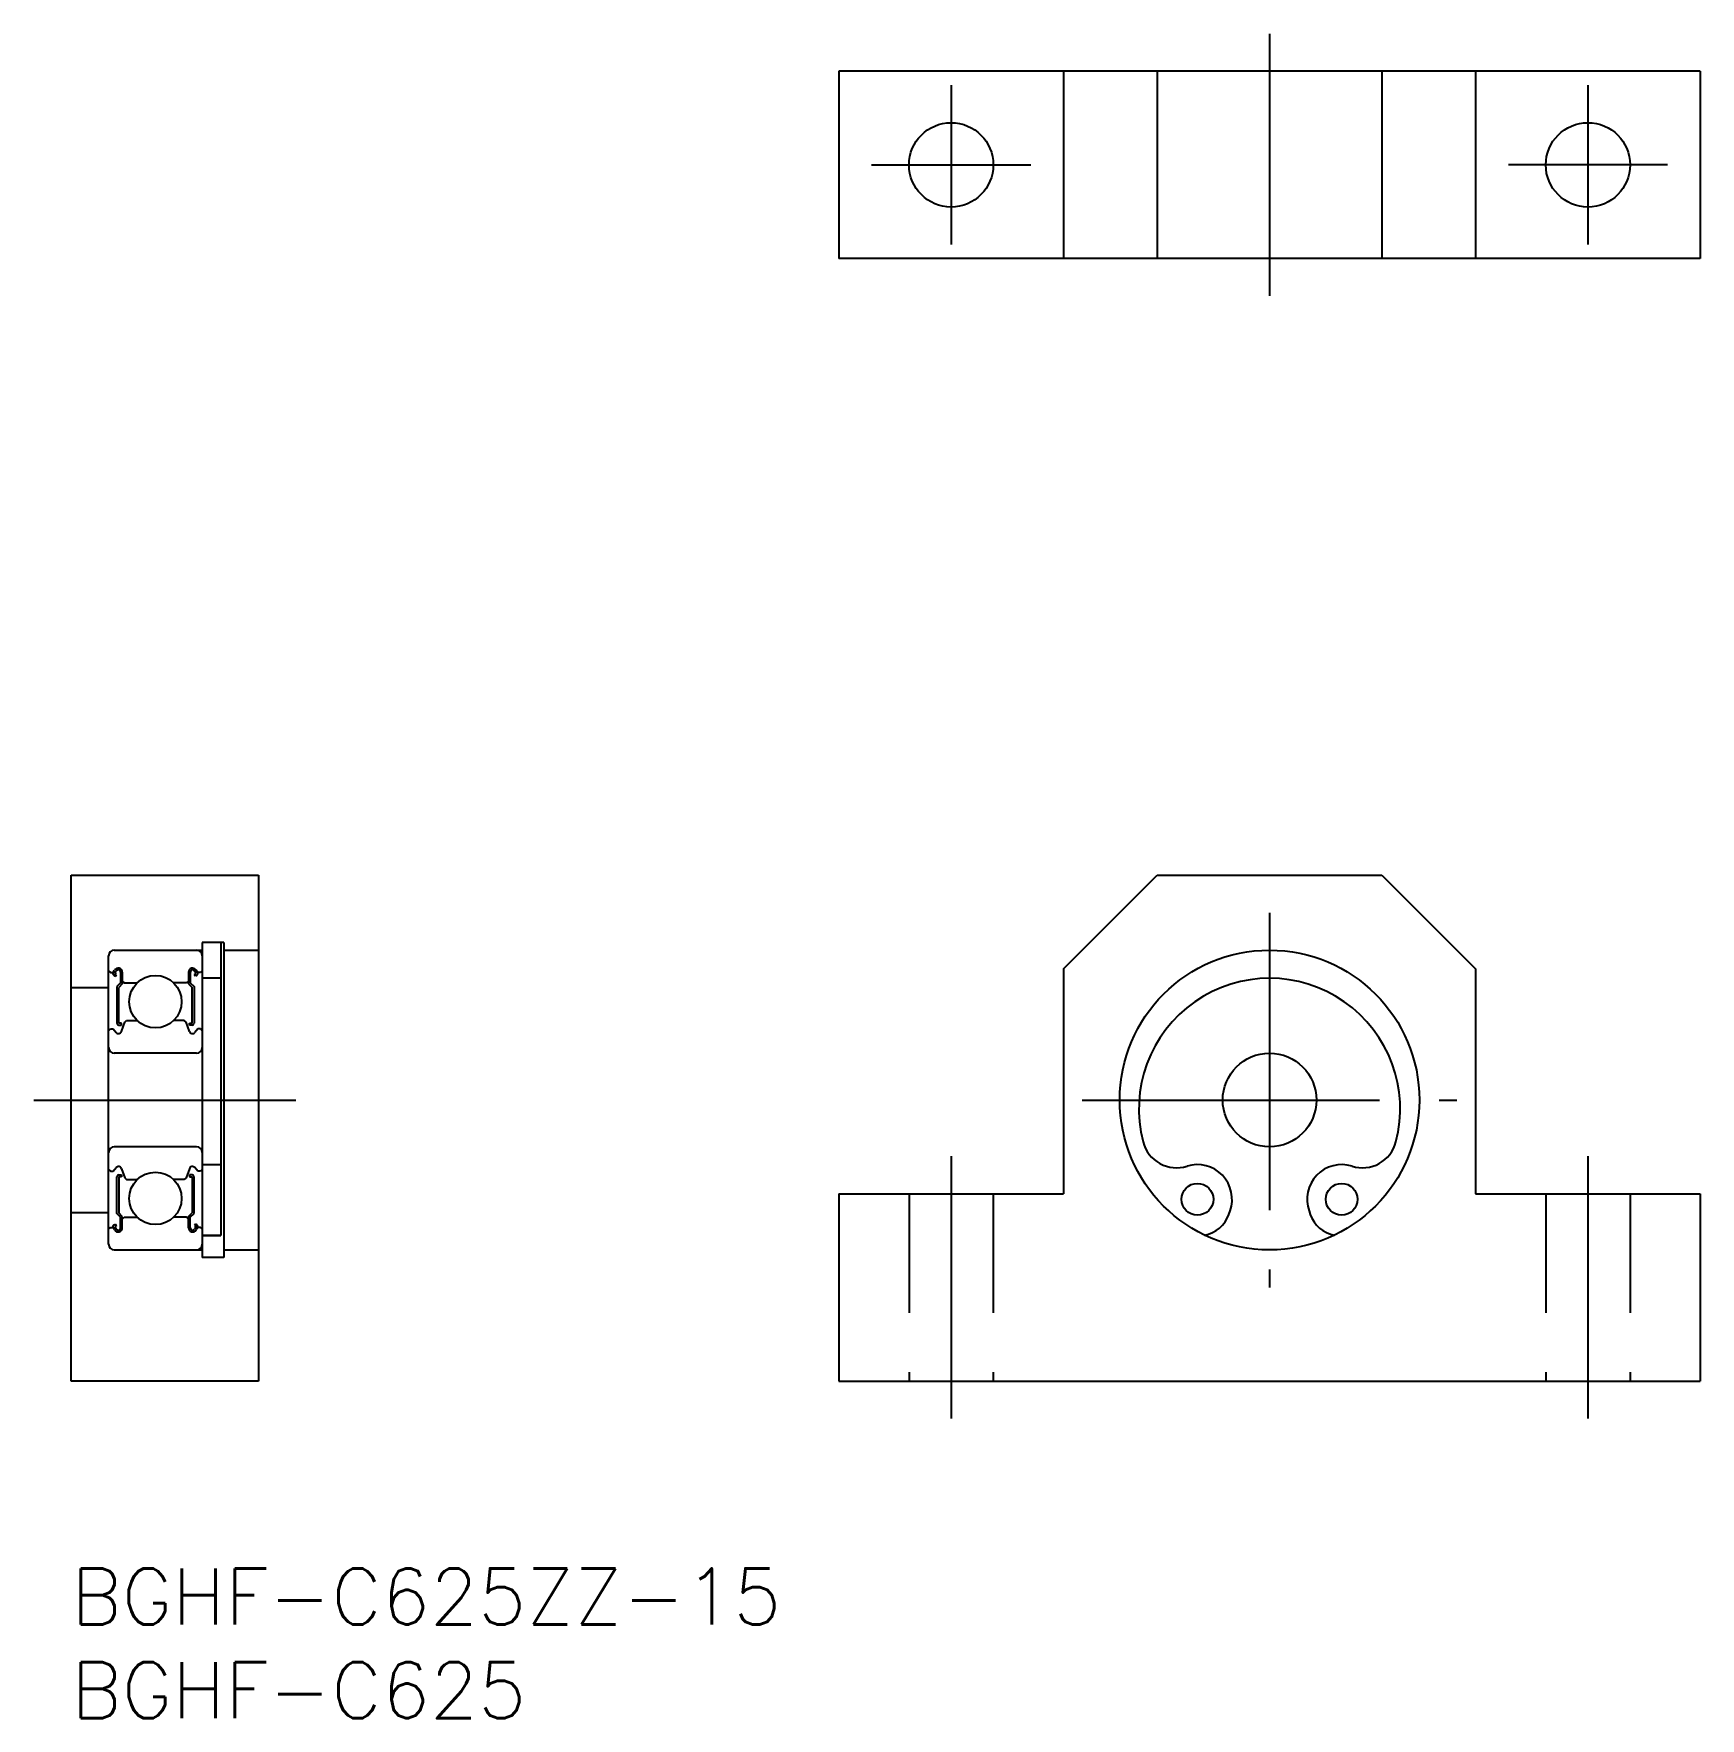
# Model space of a CAD drawing. Extents: x -2 to 87, y -8 to 81.9.
import ezdxf

# ---------------------------------------------------------------- set-up
doc = ezdxf.new("R2010")
doc.units = 0
doc.header["$LTSCALE"] = 0.5
doc.linetypes.add('CENTER', pattern=[50.8, 31.75, -6.35, 6.35, -6.35])
doc.linetypes.add('DASHED', pattern=[19.05, 12.7, -6.35])
for name, color, linetype in [('MSM_CENTER', 1, 'CENTER'), ('MSM_CONTINUOUS', 7, 'CONTINUOUS'), ('MSM_DASHED', 4, 'DASHED'), ('MSM_PART_NUMBER', 7, 'CONTINUOUS')]:
    doc.layers.add(name, color=color, linetype=linetype)
doc.styles.get("Standard").update_dxf_attribs({"font": 'txt.shx', "height": 1, "bigfont": 'bigfont.shx'})

msp = doc.modelspace()

# ---------------------------------------------------------------- linework, layer by layer
at = {"layer": 'MSM_CENTER'}
for p, q in [((63.987, 81.915), (63.987, 67.915)), ((46.987, 79.165), (46.987, 70.665)), ((80.987, 79.165), (80.987, 70.665)), ((42.737, 74.915), (51.237, 74.915)), ((85.237, 74.915), (76.737, 74.915)), ((63.987, 35), (63.987, 15)), ((-2, 25), (12, 25)), ((53.987, 25), (73.987, 25)), ((46.987, 22), (46.987, 8)), ((80.987, 22), (80.987, 8))]:
    msp.add_line(p, q, dxfattribs=at)
at = {"layer": 'MSM_CONTINUOUS'}
for p, q in [((86.987, 79.915), (40.987, 79.915)), ((40.987, 79.915), (40.987, 69.915)), ((52.987, 79.915), (52.987, 69.915)), ((57.987, 79.915), (57.987, 69.915)), ((69.987, 79.915), (69.987, 69.915)), ((74.987, 79.915), (74.987, 69.915)), ((86.987, 79.915), (86.987, 69.915)), ((86.987, 69.915), (40.987, 69.915)), ((0, 10), (0, 37)), ((0, 37), (10, 37)), ((10, 37), (10, 10)), ((52.987, 32), (57.987, 37)), ((57.987, 37), (69.987, 37)), ((69.987, 37), (74.987, 32)), ((7, 33.4), (7, 16.6)), ((8.15, 33.4, 1), (7, 33.4, 1)), ((8, 33.4), (8, 17.765)), ((8.15, 33.4), (8.15, 16.6)), ((2, 17.3), (2, 32.7)), ((2.3, 33), (7, 33)), ((8.15, 33, 1), (10, 33, 1)), ((2, 31.9), (2.1, 31.8)), ((2.1, 31.8), (2.244, 31.8)), ((2.244, 31.8), (2.324, 31.935)), ((2.28, 31.666), (2.365, 31.618)), ((2.329, 31.751), (2.409, 31.886)), ((2.414, 31.702), (2.329, 31.751)), ((2.365, 31.618), (2.414, 31.702)), ((2.636, 31.825), (2.636, 31.25)), ((2.733, 31.825), (2.733, 31.21)), ((6.267, 31.825), (6.267, 31.21)), ((6.364, 31.825), (6.364, 31.25)), ((6.586, 31.702), (6.671, 31.751)), ((6.635, 31.618), (6.586, 31.702)), ((6.671, 31.751), (6.591, 31.886)), ((6.72, 31.666), (6.635, 31.618)), ((6.756, 31.8), (6.676, 31.935)), ((6.9, 31.8), (6.756, 31.8)), ((7, 31.9), (6.9, 31.8)), ((8, 31.5, 1), (7, 31.5, 1)), ((52.987, 32), (52.987, 20)), ((74.987, 32), (74.987, 20)), ((0, 31), (2, 31)), ((2.636, 31.25), (2.44, 31.054)), ((2.44, 31.054), (2.44, 29.098)), ((2.733, 31.21), (2.538, 31.014)), ((2.538, 29.098), (2.538, 31.014)), ((2.733, 31.35), (2.833, 31.25)), ((2.833, 31.25), (3.52, 31.25)), ((6.167, 31.25), (5.48, 31.25)), ((6.267, 31.35), (6.167, 31.25)), ((6.267, 31.21), (6.462, 31.014)), ((6.364, 31.25), (6.56, 31.054)), ((6.462, 29.098), (6.462, 31.014)), ((6.56, 31.054), (6.56, 29.098)), ((2, 28.7), (2.1, 28.8)), ((2.1, 28.8), (2.244, 28.8)), ((2.244, 28.8), (2.402, 28.608)), ((2.684, 29.098), (2.538, 29.098)), ((2.538, 29), (2.684, 29)), ((2.684, 28.665), (2.863, 29.156)), ((2.684, 29), (2.684, 29.098)), ((2.863, 29.156), (2.963, 29.25)), ((2.963, 29.25), (3.52, 29.25)), ((6.037, 29.25), (5.48, 29.25)), ((6.137, 29.156), (6.037, 29.25)), ((6.316, 28.665), (6.137, 29.156)), ((6.316, 29), (6.316, 29.098)), ((6.316, 29.098), (6.462, 29.098)), ((6.462, 29), (6.316, 29)), ((6.756, 28.8), (6.598, 28.608)), ((6.9, 28.8), (6.756, 28.8)), ((7, 28.7), (6.9, 28.8)), ((6.7, 27.5), (2.3, 27.5)), ((6.7, 22.5), (2.3, 22.5)), ((2, 21.3), (2.1, 21.2)), ((2.1, 21.2), (2.244, 21.2)), ((2.244, 21.2), (2.402, 21.392)), ((2.44, 18.946), (2.44, 20.902)), ((2.538, 21), (2.684, 21)), ((2.538, 20.902), (2.538, 18.986)), ((2.684, 20.902), (2.538, 20.902)), ((2.684, 21.335), (2.863, 20.844)), ((2.684, 21), (2.684, 20.902)), ((2.863, 20.844), (2.963, 20.75)), ((2.963, 20.75), (3.52, 20.75)), ((6.037, 20.75), (5.48, 20.75)), ((6.137, 20.844), (6.037, 20.75)), ((6.316, 21.335), (6.137, 20.844)), ((6.462, 21), (6.316, 21)), ((6.316, 21), (6.316, 20.902)), ((6.316, 20.902), (6.462, 20.902)), ((6.462, 20.902), (6.462, 18.986)), ((6.56, 18.946), (6.56, 20.902)), ((6.756, 21.2), (6.598, 21.392)), ((6.9, 21.2), (6.756, 21.2)), ((7, 21.3), (6.9, 21.2)), ((7, 21.551), (8, 21.551)), ((10, 21), (10, 21)), ((40.987, 20), (52.987, 20)), ((40.987, 20), (40.987, 10)), ((74.987, 20), (86.987, 20)), ((86.987, 20), (86.987, 10)), ((0, 19), (2, 19)), ((2.636, 18.75), (2.44, 18.946)), ((2.733, 18.791), (2.538, 18.986)), ((6.267, 18.791), (6.462, 18.986)), ((6.364, 18.75), (6.56, 18.946)), ((61.814, 18.895), (61.88, 19.081)), ((66.094, 19.081), (66.161, 18.895)), ((2, 18.1), (2.1, 18.2)), ((2.1, 18.2), (2.244, 18.2)), ((2.244, 18.2), (2.324, 18.065)), ((2.28, 18.334), (2.365, 18.382)), ((2.414, 18.298), (2.329, 18.249)), ((2.329, 18.249), (2.409, 18.114)), ((2.365, 18.382), (2.414, 18.298)), ((2.636, 18.175), (2.636, 18.75)), ((2.733, 18.175), (2.733, 18.791)), ((2.733, 18.65), (2.833, 18.75)), ((2.833, 18.75), (3.52, 18.75)), ((6.167, 18.75), (5.48, 18.75)), ((6.267, 18.65), (6.167, 18.75)), ((6.267, 18.175), (6.267, 18.791)), ((6.364, 18.175), (6.364, 18.75)), ((6.635, 18.382), (6.586, 18.298)), ((6.586, 18.298), (6.671, 18.249)), ((6.671, 18.249), (6.591, 18.114)), ((6.72, 18.334), (6.635, 18.382)), ((6.756, 18.2), (6.676, 18.065)), ((6.9, 18.2), (6.756, 18.2)), ((7, 18.1), (6.9, 18.2)), ((8, 17.765, 1), (7, 17.765, 1)), ((7, 17.765), (8, 17.765)), ((2.3, 17), (7, 17)), ((8.15, 16.6, 1), (7, 16.6, 1)), ((8.15, 17, 1), (10, 17, 1)), ((10, 10), (0, 10)), ((40.987, 10), (86.987, 10))]:
    msp.add_line(p, q, dxfattribs=at)
for centre, radius in [((46.987, 74.915), 2.25), ((80.987, 74.915), 2.25), ((63.987, 25), 8), ((4.5, 30.25), 1.4), ((63.987, 25), 2.5), ((4.5, 19.75), 1.4), ((60.137, 19.701), 0.85), ((67.837, 19.701), 0.85)]:
    msp.add_circle(centre, radius, dxfattribs=at)
for centre, radius, start, end in [((2.3, 32.7), 0.3, 90, 180), ((6.7, 32.7), 0.3, 0, 90), ((2.329, 31.751), 0.0977, 149.99942, 240.01866), ((2.514, 31.825), 0.219, 0.00184, 149.99172), ((2.514, 31.825), 0.121, 0.00702, 149.98261), ((6.486, 31.825), 0.219, 30.00828, 179.99816), ((6.486, 31.825), 0.121, 30.01739, 179.99298), ((6.671, 31.751), 0.0977, 299.98134, 30.00058), ((63.987, 24.525), 6.975, 345.3736, 194.6264), ((2.538, 29.098), 0.0978, 180.00005, 270.00003), ((6.462, 29.098), 0.0978, 269.99997, 359.99995), ((2.527, 28.713), 0.164, 220.0009, 343.15491), ((6.473, 28.713), 0.164, 196.84509, 319.9991), ((2.3, 27.8), 0.3, 180, 270), ((6.7, 27.8), 0.3, 270, 0), ((2.3, 22.2), 0.3, 90, 180), ((6.7, 22.2), 0.3, 0, 90), ((59.028, 23.231), 1.85, 194.6264, 287.43997), ((68.946, 23.231), 1.85, 252.56003, 345.3736), ((2.527, 21.287), 0.164, 16.84509, 139.9991), ((2.538, 20.902), 0.0978, 89.99997, 179.99995), ((6.473, 21.287), 0.164, 40.0009, 163.15491), ((6.462, 20.902), 0.0978, 0.00005, 90.00003), ((60.137, 19.701), 1.85, 340.40598, 107.43997), ((67.837, 19.701), 1.85, 72.56003, 199.59402), ((60.212, 19.465), 1.7, 280.30739, 340.40598), ((67.762, 19.465), 1.7, 199.59402, 259.69261), ((2.329, 18.249), 0.0977, 119.98134, 210.00058), ((2.514, 18.175), 0.219, 210.00828, 359.99816), ((2.514, 18.175), 0.121, 210.01739, 359.99298), ((6.486, 18.175), 0.219, 180.00184, 329.99172), ((6.486, 18.175), 0.121, 180.00702, 329.98261), ((6.671, 18.249), 0.0977, 329.99942, 60.01866), ((2.3, 17.3), 0.3, 180, 270), ((6.7, 17.3), 0.3, 270, 0)]:
    msp.add_arc(centre, radius, start, end, dxfattribs=at)
at = {"layer": 'MSM_DASHED'}
for p, q in [((44.737, 20), (44.737, 10)), ((49.237, 20), (49.237, 10)), ((78.737, 20), (78.737, 10)), ((83.237, 20), (83.237, 10))]:
    msp.add_line(p, q, dxfattribs=at)

# ---------------------------------------------------------------- texts
at = {"layer": 'MSM_PART_NUMBER'}
for s, p in [('BGHF-C625ZZ-15', (0, -3)), ('BGHF-C625', (0, -8))]:
    msp.add_text(s, height=3, dxfattribs=at).set_placement(p)

doc.saveas('drawing.dxf')
